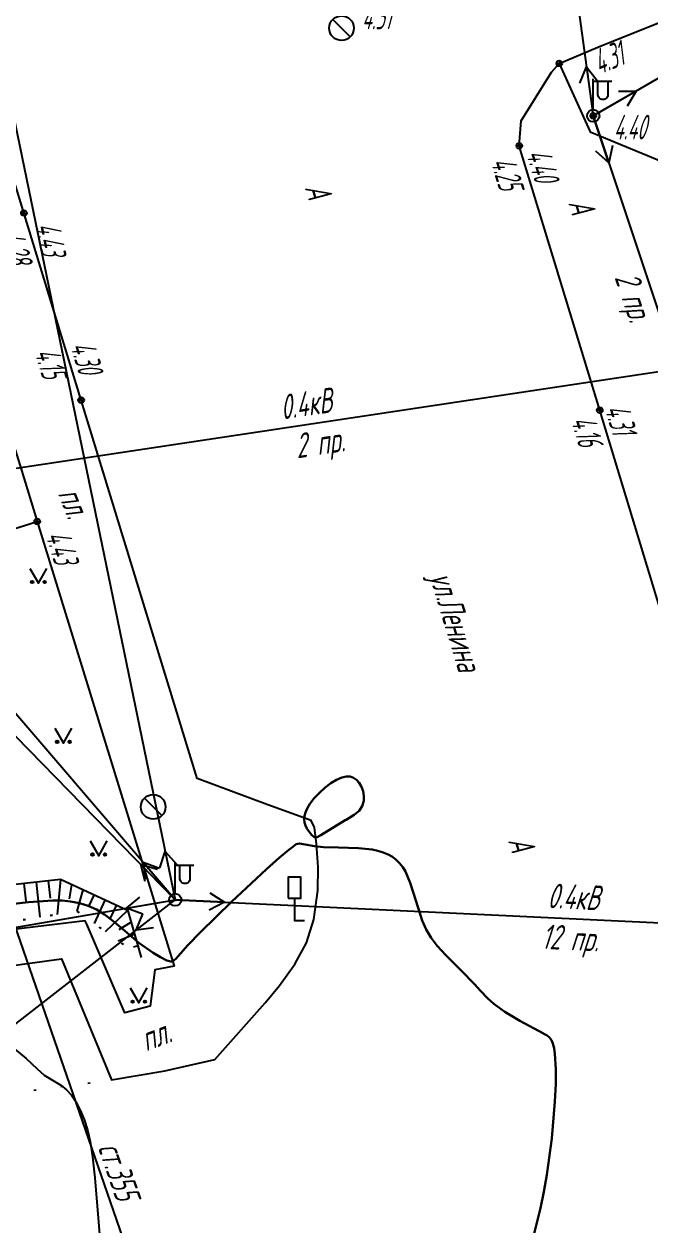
# Model space of a CAD drawing. Extents: x 1233805 to 1234355, y 654698 to 655114.
# Drawn here: x 1234054.18 to 1234079.5, y 654827.19 to 654875.75 of the extents above; entities that cross this region are included whole.
import ezdxf

# ---------------------------------------------------------------- set-up
doc = ezdxf.new("R2010")
doc.units = 0
doc.linetypes.add('ИИDot', pattern=[1, 0, -1])
for name, color, linetype, lineweight in [('ИИ_ВОДОПРОВОДЫ', 80, 'Continuous', 25), ('ИИ_ГОРИЗОНТАЛИ_ОСН', 32, 'Continuous', 25), ('ИИ_ГОРИЗОНТАЛИ_УТОЛЩ', 32, 'Continuous', 30), ('ИИ_ДОРОГИ_АД', 7, 'Continuous', 25), ('ИИ_ЛЭП_НН', 250, 'Continuous', 25), ('ИИ_ОТКОС', 7, 'Continuous', 25), ('ИИ_ОТМЕТКИ', 7, 'Continuous', 25), ('ИИ_ТРУБОПРОВОДЫ', 7, 'Continuous', 25), ('ИИ_УГОДЬЯ', 7, 'Continuous', 25)]:
    doc.layers.add(name, color=color, linetype=linetype, lineweight=lineweight)
doc.styles.add('VNIPISIMPLEXCUR', font='simplex.shx', dxfattribs={"width": 0.8, "oblique": 15})
doc.styles.add('ГОСТ 2.304 КУРСИВ', font='cs_gost2304.shx', dxfattribs={"oblique": 15})
doc.linetypes.add('ИИ251222', pattern='A,2,-2,3,-0.6,["В",VNIPISIMPLEXCUR,S=2,R=0,X=0,Y=-1],-2.8,3,-2,8,-2,8,-2,6', length=41.4)

# ---------------------------------------------------------------- blocks, each defined once
blk = doc.blocks.new('ИИ05416')
at = {"linetype": 'Continuous', "lineweight": 25}
h = blk.add_hatch(color=0, dxfattribs=at)
edge = h.paths.add_edge_path()
edge.add_arc((-0.5, 0.1), 0.1, 0, 360)
h = blk.add_hatch(color=0, dxfattribs=at)
edge = h.paths.add_edge_path()
edge.add_arc((0.5, 0.1), 0.1, 0, 360)
at = {"color": 0, "linetype": 'Continuous', "lineweight": 25}
blk.add_lwpolyline([(-0.693, 1.2), (0, 0), (0.693, 1.2)], dxfattribs=at)
for centre in [(-0.5, 0.1), (0.5, 0.1)]:
    blk.add_circle(centre, 0.1, dxfattribs=at)
blk = doc.blocks.new('ИИ051144')
at = {"color": 0, "linetype": 'Continuous', "lineweight": 25, "flags": 128}
for points in [[(4, 0), (0, 0)], [(2.775, 0.707), (4, 0), (2.775, -0.707)]]:
    blk.add_lwpolyline(points, dxfattribs=at)
blk = doc.blocks.new('ИИ0511015')
at = {"linetype": 'Continuous', "lineweight": 25}
blk.add_hatch(color=0, dxfattribs=at).paths.add_polyline_path([(-0.05, 0, 1), (0.05, 0, 1)])
at = {"color": 0, "linetype": 'Continuous', "lineweight": 25, "flags": 128}
for points in [[(0, 0.5), (0, 3)], [(0, 2.806), (1.5, 2.806)], [(1.184, 2.806), (1.184, 1.706), (1.174, 1.617), (1.144, 1.532), (1.096, 1.456), (1.033, 1.393), (0.957, 1.345), (0.873, 1.316), (0.784, 1.306), (0.695, 1.316), (0.61, 1.345), (0.534, 1.393), (0.471, 1.456), (0.423, 1.532), (0.394, 1.617), (0.384, 1.706), (0.384, 2.806)]]:
    blk.add_lwpolyline(points, dxfattribs=at)
at = {"color": 0, "linetype": 'Continuous', "lineweight": 25}
for radius in [0.5, 0.05]:
    blk.add_circle((0, 0), radius, dxfattribs=at)
blk = doc.blocks.new('ИИ052063')
at = {"color": 0, "linetype": 'Continuous', "lineweight": 25, "flags": 128}
blk.add_lwpolyline([(-0.5, 1.8), (-0.5, 1.8), (0.5, 1.8), (0.5, 1.8), (0.5, 3.5), (0.5, 3.5), (-0.5, 3.5), (-0.5, 3.5)], close=True, dxfattribs=at)
blk.add_lwpolyline([(0, 1.8), (0, 0), (0.8, 0)], dxfattribs=at)
blk = doc.blocks.new('ИИ051171')
at = {"color": 0, "linetype": 'Continuous', "lineweight": 25, "flags": 128}
blk.add_lwpolyline([(0.707, -0.707), (-0.707, 0.707)], dxfattribs=at)
at = {"color": 0, "linetype": 'Continuous', "lineweight": 25}
blk.add_circle((0, 0), 1, dxfattribs=at)
at = {"color": 0, "linetype": 'Continuous', "style": 'VNIPISIMPLEXCUR', "oblique": 15, "width": 0.8}
for tag, p in [('NUMBER', (1.7, -1)), ('HATCH', (1.7, -4.4)), ('HEIGHT', (1.7, -7.8)), ('TOP1', (1.7, -11.2)), ('TOP2', (1.7, -14.6)), ('TOP3', (1.7, -18)), ('TOP4', (1.7, -21.4)), ('TOP5', (1.7, -24.8)), ('BOTTOM', (1.7, -28.2))]:
    blk.add_attdef(tag, p, '', height=2, dxfattribs=at)
blk = doc.blocks.new('PICKET')
at = {"color": 0, "linetype": 'Continuous', "lineweight": 25}
for p, q in [((-0.23, 0), (0.23, 0)), ((0, 0.23), (0, -0.23))]:
    blk.add_line(p, q, dxfattribs=at)
blk.add_circle((0, 0), 0.23, dxfattribs=at)
at = {"color": 0, "linetype": 'Continuous', "style": 'VNIPISIMPLEXCUR', "oblique": 15, "width": 0.8}
blk.add_attdef('OTMETKA', (1.25, 0.3), '', height=2, dxfattribs=at)
at = {"color": 8, "linetype": 'Continuous', "style": 'VNIPISIMPLEXCUR', "oblique": 15, "width": 0.8, "flags": 1}
blk.add_attdef('NOMER', (1.25, -2.7), '', height=2, dxfattribs=at)

msp = doc.modelspace()

# ---------------------------------------------------------------- linework, layer by layer
at = {"layer": 'ИИ_ВОДОПРОВОДЫ', "linetype": 'ИИ251222', "flags": 128}
msp.add_lwpolyline([(1234081.644, 654705.568), (1234070.764, 654790.266), (1234046.966, 654859.039), (1234040.104, 654881.715), (1234023.378, 655065.709), (1234024.557, 655086.806)], dxfattribs=at)
at = {"layer": 'ИИ_ГОРИЗОНТАЛИ_ОСН', "elevation": 3.5, "flags": 128}
msp.add_lwpolyline([(1234053.728, 654834.366), (1234054.264, 654833.928), (1234054.713, 654833.506), (1234054.989, 654833.254), (1234055.326, 654833.048), (1234055.66, 654832.848), (1234055.896, 654832.659), (1234056.093, 654832.437), (1234056.28, 654832.159), (1234056.454, 654831.828), (1234056.611, 654831.453), (1234056.744, 654831.036), (1234056.847, 654830.562), (1234056.94, 654829.94), (1234057.035, 654829.098), (1234057.362, 654825.193)], dxfattribs=at)
at = {"layer": 'ИИ_ГОРИЗОНТАЛИ_УТОЛЩ', "elevation": 4, "flags": 128}
msp.add_lwpolyline([(1234065.616, 654844.006), (1234065.739, 654844.217), (1234065.912, 654844.442), (1234066.122, 654844.668), (1234066.355, 654844.877), (1234066.591, 654845.053), (1234066.82, 654845.19), (1234067.031, 654845.281), (1234067.218, 654845.322), (1234067.368, 654845.318), (1234067.507, 654845.274), (1234067.631, 654845.191), (1234067.739, 654845.071), (1234067.828, 654844.912), (1234067.891, 654844.728), (1234067.922, 654844.53), (1234067.917, 654844.342), (1234067.856, 654844.129), (1234067.729, 654843.943), (1234067.534, 654843.777), (1234067.211, 654843.579), (1234067.166, 654843.553), (1234066.176, 654842.953), (1234066.158, 654842.941), (1234066.034, 654842.868), (1234065.966, 654842.852), (1234065.904, 654842.88), (1234065.809, 654842.971), (1234065.619, 654843.217), (1234065.561, 654843.34), (1234065.526, 654843.465), (1234065.514, 654843.596), (1234065.524, 654843.73), (1234065.558, 654843.866), (1234065.616, 654844.006)], close=True, dxfattribs=at)
msp.add_lwpolyline([(1234053.153, 654840.11), (1234054.362, 654840.245), (1234055.346, 654840.313), (1234055.716, 654840.307), (1234056.053, 654840.276), (1234056.426, 654840.205), (1234056.774, 654840.095), (1234057.107, 654839.943), (1234057.43, 654839.748), (1234057.775, 654839.487), (1234058.249, 654839.08), (1234058.814, 654838.599), (1234059.399, 654838.189), (1234059.698, 654838.014), (1234059.954, 654837.889), (1234060.113, 654837.839), (1234060.156, 654837.842), (1234060.177, 654837.865), (1234060.18, 654837.871), (1234060.193, 654837.875), (1234060.25, 654837.893), (1234060.321, 654837.954), (1234060.418, 654838.066), (1234060.806, 654838.506), (1234061.31, 654839.03), (1234062.568, 654840.253), (1234063.979, 654841.571), (1234064.499, 654842.032), (1234064.893, 654842.356), (1234064.987, 654842.432), (1234065.045, 654842.483), (1234065.184, 654842.586), (1234065.325, 654842.611), (1234065.551, 654842.573), (1234065.922, 654842.506), (1234066.286, 654842.47), (1234066.9, 654842.454), (1234067.7, 654842.43), (1234068.252, 654842.371), (1234068.493, 654842.321), (1234068.708, 654842.256), (1234068.901, 654842.174), (1234069.075, 654842.075), (1234069.231, 654841.957), (1234069.37, 654841.82), (1234069.495, 654841.661), (1234069.605, 654841.481), (1234069.801, 654841.027), (1234070.019, 654840.316), (1234070.277, 654839.501), (1234070.442, 654839.14), (1234070.644, 654838.805), (1234070.893, 654838.48), (1234071.235, 654838.104), (1234071.855, 654837.476), (1234072.394, 654836.929), (1234072.64, 654836.664), (1234072.939, 654836.349), (1234073.181, 654836.13), (1234073.624, 654835.809), (1234074.231, 654835.44), (1234075.193, 654834.928), (1234075.199, 654834.925), (1234075.34, 654834.848), (1234075.433, 654834.769), (1234075.509, 654834.663), (1234075.569, 654834.525), (1234075.617, 654834.341), (1234075.653, 654834.109), (1234075.687, 654833.487), (1234075.682, 654832.884), (1234075.653, 654832.189), (1234075.526, 654830.687), (1234075.329, 654829.223), (1234075.208, 654828.531), (1234075.073, 654827.876), (1234074.803, 654826.798)], dxfattribs=at)
at = {"layer": 'ИИ_ДОРОГИ_АД', "flags": 128}
for points in [[(1234045.238, 654836.525), (1234055.691, 654837.952), (1234057.712, 654833.054), (1234059.868, 654833.426), (1234061.893, 654833.877), (1234063.931, 654836.17), (1234064.512, 654836.879), (1234065.129, 654837.741), (1234065.6, 654838.596), (1234065.894, 654839.536), (1234066.061, 654840.715), (1234066.07, 654841.655), (1234066.001, 654842.598), (1234065.923, 654843.265), (1234065.786, 654843.549), (1234064.032, 654844.176), (1234061.186, 654845.247), (1234056.488, 654860.541), (1234050.396, 654880.437)], [(1234087.682, 654826.445), (1234087.756, 654827.368), (1234091.739, 654830.224), (1234087.732, 654842.407), (1234082.902, 654842.198), (1234081.397, 654847.215), (1234077.466, 654860.133), (1234074.21, 654870.822), (1234074.28, 654871.835), (1234075.518, 654873.804), (1234075.827, 654874.156), (1234077.384, 654874.816), (1234086.605, 654878.521)], [(1234075.827, 654874.156), (1234077.08, 654871.391), (1234081.025, 654869.754), (1234081.721, 654870.029)], [(1234052.745, 654861.952), (1234054.075, 654857.706), (1234054.71, 654855.639), (1234060.245, 654837.653), (1234059.467, 654837.514), (1234059.282, 654836.043), (1234058.252, 654835.763), (1234056.723, 654839.353), (1234056.653, 654839.491), (1234043.811, 654837.935), (1234043.355, 654833.345), (1234044.969, 654833.634)], [(1234036.8, 654857.153), (1234038.453, 654851.609), (1234039.724, 654851.978), (1234041.594, 654845.879), (1234048.29, 654847.975), (1234046.728, 654853.124), (1234054.71, 654855.639)]]:
    msp.add_lwpolyline(points, dxfattribs=at)
at = {"layer": 'ИИ_ДОРОГИ_АД', "linetype": 'ИИDot', "flags": 128}
msp.add_lwpolyline([(1234044.757, 654831.358), (1234057.712, 654833.054)], dxfattribs=at)
at = {"layer": 'ИИ_ЛЭП_НН', "elevation": -11.67, "flags": 128}
for points in [[(1234061.37, 654972.781), (1234030.227, 654976.243), (1234018.559, 654935.947), (1234028.293, 654912.019), (1234049.686, 654891.724), (1234060.293, 654840.339)], [(1234061.37, 654972.781), (1234066.385, 654943.719), (1234071.329, 654914.814), (1234077.199, 654872.039), (1234085.76, 654846.358), (1234090.839, 654812.015), (1234093.371, 654773.568), (1234096.033, 654741.241), (1234098.037, 654708.982), (1234098.255, 654706.63)], [(1234077.199, 654872.039), (1234104.321, 654887.734)]]:
    msp.add_lwpolyline(points, dxfattribs=at)
at = {"layer": 'ИИ_ЛЭП_НН', "flags": 128}
for points in [[(1234060.293, 654840.339), (1234035.643, 654869.081)], [(1234009.513, 654846.532), (1234030.918, 654854.346), (1234082.636, 654862.12)], [(1234060.293, 654840.339), (1234040.944, 654860.145)], [(1233970.192, 654826.909), (1233995.192, 654827.967), (1234027.123, 654834.629), (1234060.293, 654840.339), (1234091.863, 654838.846), (1234124.425, 654838.815)], [(1234026.835, 654814.337), (1234060.293, 654840.339)]]:
    msp.add_lwpolyline(points, dxfattribs=at)
at = {"layer": 'ИИ_ОТКОС'}
for p, q in [((1234054.265, 654840.278, 3.935), (1234054.184, 654840.997, 3.935)), ((1234054.835, 654839.637, 3.935), (1234054.678, 654841.052, 3.935)), ((1234055.249, 654840.411, 3.935), (1234055.171, 654841.107, 3.935)), ((1234055.532, 654839.749, 3.935), (1234055.664, 654841.158, 3.935)), ((1234056.015, 654840.375, 3.935), (1234056.114, 654840.949, 3.935)), ((1234056.328, 654839.876, 3.748), (1234056.564, 654840.74, 3.935)), ((1234056.814, 654840.101, 3.935), (1234057.014, 654840.531, 3.935)), ((1234057.025, 654839.375, 3.935), (1234057.464, 654840.322, 3.935)), ((1234057.675, 654839.597, 3.935), (1234057.915, 654840.113, 3.935)), ((1234057.473, 654839.053, 3.935), (1234058.365, 654839.904, 3.935)), ((1234058.027, 654839.137, 3.935), (1234058.519, 654839.443, 3.935)), ((1234057.989, 654838.682, 3.935), (1234058.655, 654838.965, 3.935)), ((1234058.6, 654838.434, 3.935), (1234058.79, 654838.488, 3.935))]:
    msp.add_line(p, q, dxfattribs=at)
at = {"layer": 'ИИ_ОТКОС', "color": 33, "linetype": 'ИИDot', "lineweight": 30, "elevation": 3.748}
msp.add_lwpolyline([(1234041.266, 654845.366), (1234041.584, 654843.678), (1234042.819, 654839.395), (1234044.101, 654838.275), (1234046.875, 654838.733), (1234050.885, 654839.005), (1234056.328, 654839.876), (1234058.925, 654838.01)], dxfattribs=at)
at = {"layer": 'ИИ_ОТКОС', "elevation": 3.935}
msp.add_lwpolyline([(1234058.925, 654838.01), (1234058.392, 654839.891), (1234055.658, 654841.161), (1234052.484, 654840.807), (1234047.952, 654840.628), (1234044.902, 654840.127), (1234043.86, 654841.219), (1234042.247, 654844.739), (1234041.266, 654845.366)], dxfattribs=at)

# ---------------------------------------------------------------- block references
at = {"layer": 'ИИ_ДОРОГИ_АД', "xscale": 0.5, "yscale": 0.5, "zscale": 0.5}
msp.add_blockref('ИИ052063', (1234065.117, 654839.508), dxfattribs=at)
at = {"layer": 'ИИ_ЛЭП_НН'}
for p, xscale, yscale, zscale, rotation in [((1234077.199, 654872.039, -11.67), 0.4999999999999992, 0.4999999999999992, 0.4999999999999992, 97.81330174657236), ((1234077.199, 654872.039, -11.67), 0.4999999999999997, 0.4999999999999997, 0.4999999999999997, 30.05715028956835), ((1234077.199, 654872.039, -11.67), 0.4999999999999997, 0.4999999999999997, 0.4999999999999997, 288.4371356110484), ((1234060.293, 654840.339), 0.4999999999999995, 0.4999999999999995, 0.4999999999999995, 134.3311106809145), ((1234060.293, 654840.339), 0.4999999999999996, 0.4999999999999996, 0.4999999999999996, 130.6250801418579), ((1234060.293, 654840.339), 0.4999999999999996, 0.4999999999999996, 0.4999999999999996, 101.663367376216), ((1234060.293, 654840.339), 0.4999999999999997, 0.4999999999999997, 0.4999999999999997, 189.7666573012201), ((1234060.293, 654840.339), 0.4999999999999997, 0.4999999999999997, 0.4999999999999997, 217.8520797345045), ((1234060.293, 654840.339), 0.4999999999999997, 0.4999999999999997, 0.4999999999999997, 357.2935544117751)]:
    msp.add_blockref('ИИ051144', p, dxfattribs=dict(at, xscale=xscale, yscale=yscale, zscale=zscale, rotation=rotation))
at = {"layer": 'ИИ_ЛЭП_НН', "xscale": 0.5, "yscale": 0.5, "zscale": 0.5}
for p in [(1234077.199, 654872.039, -11.67), (1234060.293, 654840.339, -11.67)]:
    msp.add_blockref('ИИ0511015', p, dxfattribs=at)
at = {"layer": 'ИИ_ОТМЕТКИ'}
ref = msp.add_blockref('PICKET', (1234075.827, 654874.156, 4.309), dxfattribs=dict(at, xscale=0.5, yscale=0.5, zscale=0.5))
ref.add_attrib('OTMETKA', '4.31', (1234077.44, 654873.694, 4.309), dxfattribs={"layer": '0', "color": 0, "linetype": 'Continuous', "height": 1, "rotation": 21.891, "style": 'ГОСТ 2.304 КУРСИВ', "oblique": 15, "width": 0.65})
ref = msp.add_blockref('PICKET', (1234077.199, 654872.039, 4.4), dxfattribs=dict(at, xscale=0.5, yscale=0.5, zscale=0.5))
ref.add_attrib('OTMETKA', '4.40', (1234078.022, 654871.081, 4.4), dxfattribs={"layer": '0', "color": 0, "linetype": 'Continuous', "height": 1, "style": 'ГОСТ 2.304 КУРСИВ', "oblique": 15, "width": 0.65})
ref = msp.add_blockref('PICKET', (1234074.21, 654870.822, 4.251), dxfattribs=dict(at, xscale=0.5, yscale=0.5, zscale=0.5))
ref.add_attrib('OTMETKA', '4.25', (1234073.043, 654870.193, 4.251), dxfattribs={"layer": '0', "color": 0, "linetype": 'Continuous', "height": 1, "rotation": 286.9422, "style": 'ГОСТ 2.304 КУРСИВ', "oblique": 15, "width": 0.65})
ref = msp.add_blockref('PICKET', (1234054.171, 654868.108, 4.279), dxfattribs=dict(at, xscale=0.5, yscale=0.5, zscale=0.5))
ref.add_attrib('OTMETKA', '4.28', (1234053.166, 654867.183, 4.279), dxfattribs={"layer": '0', "color": 0, "linetype": 'Continuous', "height": 1, "rotation": 287.023, "style": 'ГОСТ 2.304 КУРСИВ', "oblique": 15, "width": 0.65})
ref = msp.add_blockref('PICKET', (1234056.488, 654860.541, 4.147), dxfattribs=dict(at, xscale=0.5, yscale=0.5, zscale=0.5))
ref.add_attrib('OTMETKA', '4.15', (1234054.592, 654862.481, 4.147), dxfattribs={"layer": '0', "color": 0, "linetype": 'Continuous', "height": 1, "rotation": 287.023, "style": 'ГОСТ 2.304 КУРСИВ', "oblique": 15, "width": 0.65})
ref = msp.add_blockref('PICKET', (1234077.466, 654860.133, 4.16), dxfattribs=dict(at, xscale=0.5, yscale=0.5, zscale=0.5))
ref.add_attrib('OTMETKA', '4.16', (1234076.28, 654859.733, 4.16), dxfattribs={"layer": '0', "color": 0, "linetype": 'Continuous', "height": 1, "rotation": 286.924, "style": 'ГОСТ 2.304 КУРСИВ', "oblique": 15, "width": 0.65})
ref = msp.add_blockref('PICKET', (1234054.71, 654855.639, 4.427), dxfattribs=dict(at, xscale=0.5, yscale=0.5, zscale=0.5))
ref.add_attrib('OTMETKA', '4.43', (1234055.037, 654855.086, 4.427), dxfattribs={"layer": '0', "color": 0, "linetype": 'Continuous', "height": 1, "rotation": 287.1037, "style": 'ГОСТ 2.304 КУРСИВ', "oblique": 15, "width": 0.65})
at = {"layer": 'ИИ_ТРУБОПРОВОДЫ'}
ref = msp.add_blockref('ИИ051171', (1234067.02, 654875.584, 4.31), dxfattribs=dict(at, xscale=0.5, yscale=0.5, zscale=0.5))
ref.add_attrib('HATCH', '4.31', (1234067.837, 654875.537, 4.31), dxfattribs={"layer": '0', "color": 0, "linetype": 'Continuous', "height": 1, "rotation": 360, "style": 'ГОСТ 2.304 КУРСИВ', "oblique": 15, "width": 0.65})
at = {"layer": 'ИИ_ТРУБОПРОВОДЫ', "xscale": 0.5, "yscale": 0.5, "zscale": 0.5}
msp.add_blockref('ИИ051171', (1234059.401, 654844.097, 25.52), dxfattribs=at)
at = {"layer": 'ИИ_УГОДЬЯ', "xscale": 0.5, "yscale": 0.5, "zscale": 0.5}
for p in [(1234054.757, 654853.14), (1234055.769, 654846.675), (1234057.198, 654842.119), (1234058.818, 654836.174)]:
    msp.add_blockref('ИИ05416', p, dxfattribs=at)

# ---------------------------------------------------------------- texts
at = {"layer": 'ИИ_ВОДОПРОВОДЫ', "color": 7, "style": 'ГОСТ 2.304 КУРСИВ', "oblique": 15, "width": 0.8}
msp.add_text('ст.355', height=1, rotation=289.0877, dxfattribs=at).set_placement((1234057.155, 654830.325, -11.67))
at = {"layer": 'ИИ_ДОРОГИ_АД', "style": 'ГОСТ 2.304 КУРСИВ', "oblique": 15, "width": 0.8}
for s, rotation, p in [('А', 286.8826, (1234065.523, 654869.136)), ('А', 286.8826, (1234076.178, 654868.523)), ('пл.', 291.5977, (1234055.529, 654856.766)), ('ул.Ленина', 286.8826, (1234070.574, 654853.407)), ('А', 286.8826, (1234073.746, 654842.737)), ('пл.', 20.5208, (1234059.12, 654834.201))]:
    msp.add_text(s, height=1, rotation=rotation, dxfattribs=at).set_placement(p)
at = {"layer": 'ИИ_ЛЭП_НН', "style": 'ГОСТ 2.304 КУРСИВ', "oblique": 15, "width": 0.8}
for s, rotation, p in [('2 пр.', 288.4371, (1234078.058, 654865.505)), ('0.4кВ', 8.5478, (1234064.61, 654859.749)), ('2 пр.', 8.5478, (1234065.226, 654858.185)), ('0.4кВ', 357.2936, (1234075.331, 654840.011)), ('12 пр.', 357.2936, (1234075.095, 654838.357))]:
    msp.add_text(s, height=1, rotation=rotation, dxfattribs=at).set_placement(p)
at = {"layer": 'ИИ_ОТМЕТКИ', "style": 'ГОСТ 2.304 КУРСИВ', "oblique": 15, "width": 0.65}
for s, rotation, p in [('4.40', 286.9422, (1234074.472, 654870.523)), ('4.43', 281.6634, (1234054.627, 654867.614)), ('4.30', 286.9749, (1234056.031, 654862.745)), ('4.31', 286.9422, (1234077.647, 654860.202))]:
    msp.add_text(s, height=1, rotation=rotation, dxfattribs=at).set_placement(p)

doc.saveas('drawing.dxf')
